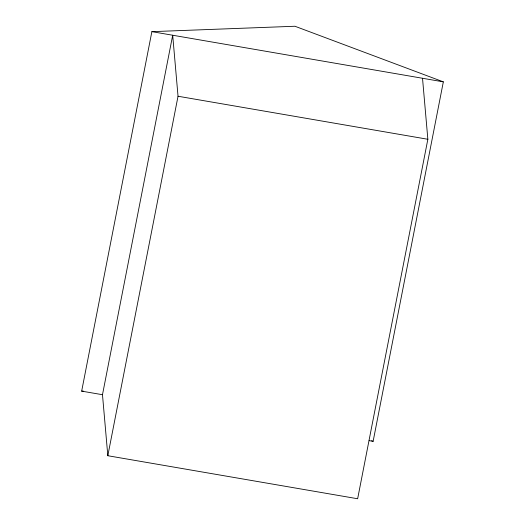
<?xml version="1.0" encoding="UTF-8"?>
<svg xmlns="http://www.w3.org/2000/svg" width="525" height="525" viewBox="0 0 525 525"><rect width="100%" height="100%" fill="white"/><g stroke="black" fill="none" stroke-linecap="round" stroke-linejoin="round"><path stroke-width="0.79" d="M422.52 78.264L427.855 139.269L357.643 498.75L107.822 455.726L102.48 394.715L81.664 391.132L151.876 31.651L294.938 26.25L443.336 81.854L373.124 441.328L369.121 440.639M102.48 394.715L172.692 35.241L178.034 96.246L107.822 455.726M81.664 391.132L83.298 391.072M151.876 31.651L443.336 81.854M178.034 96.246L427.855 139.269M371.595 440.757L373.124 441.328"/></g></svg>
